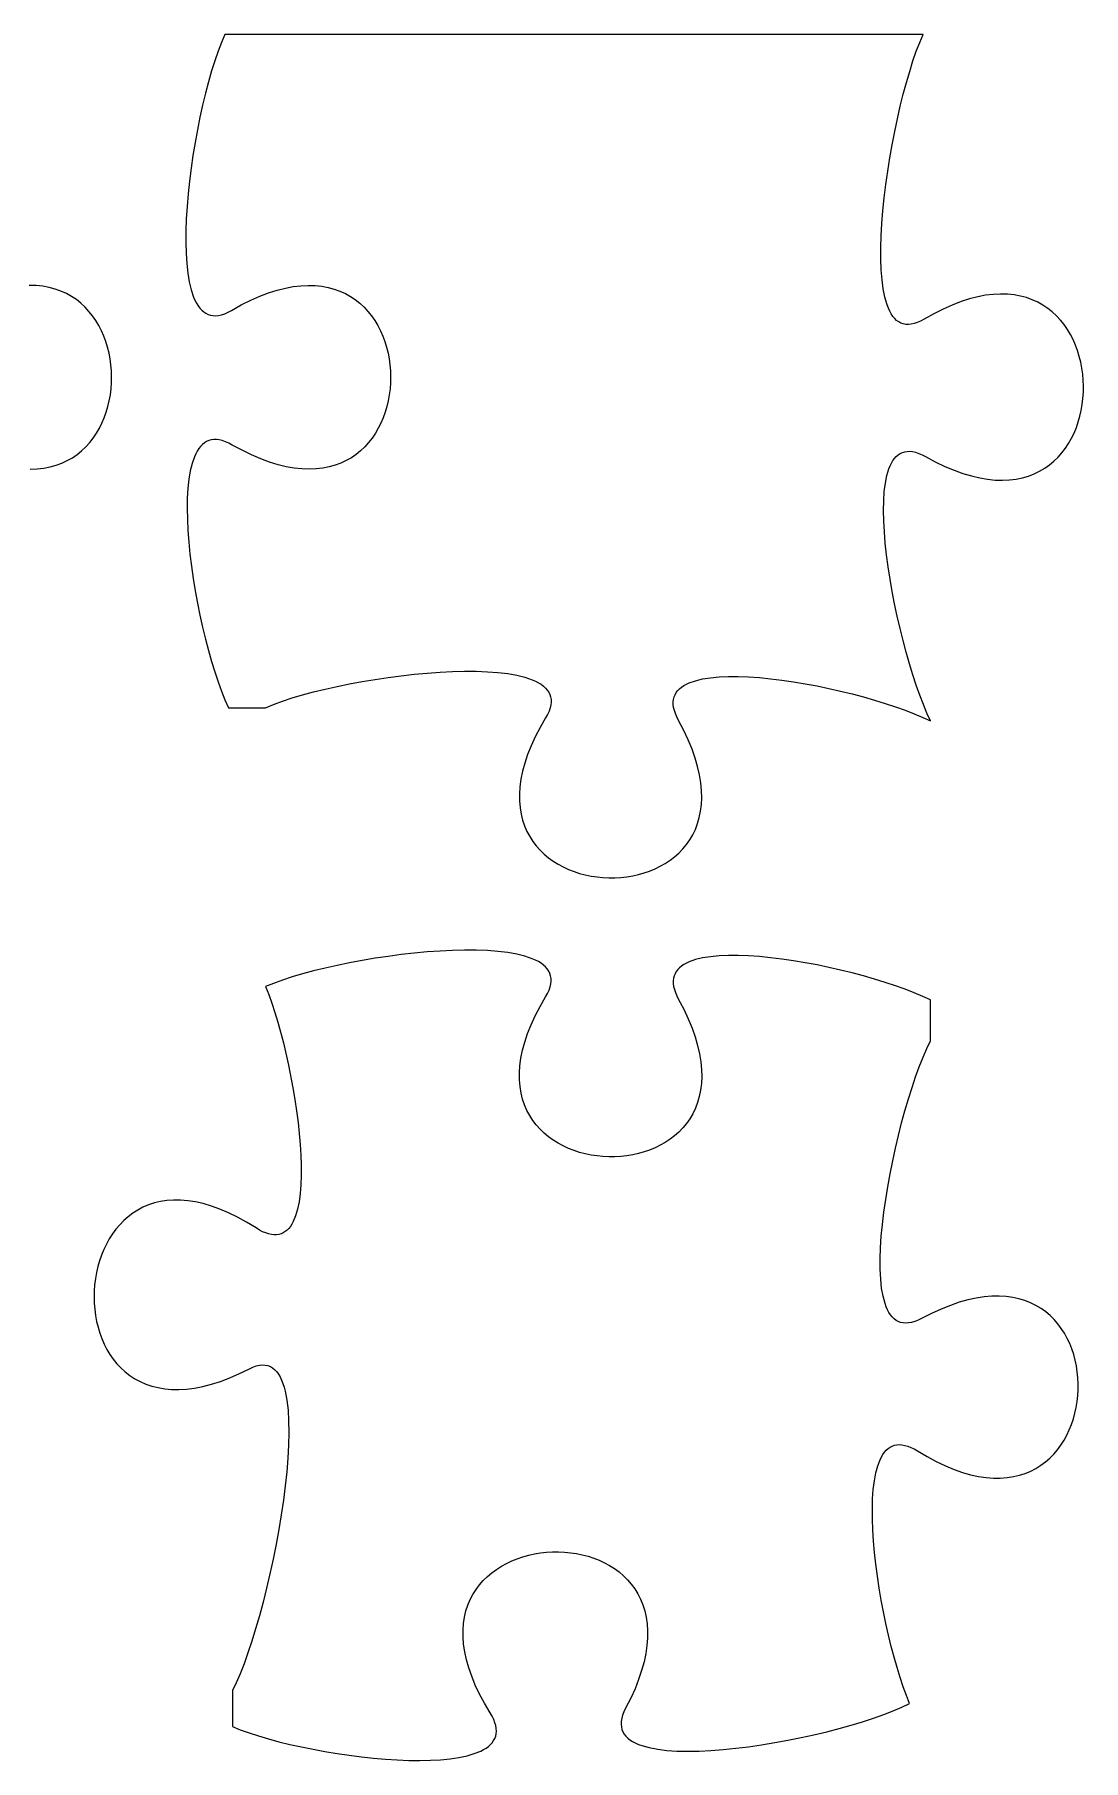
# Model space of a CAD drawing. Header units: millimetres. Extents: x 0.2 to 6.8, y 0.3 to 9.7.
# Drawn here: x 2.727 to 4.23, y 7.227 to 9.699 of the extents above; entities that cross this region are included whole.
import ezdxf

# ---------------------------------------------------------------- set-up
doc = ezdxf.new("R2010")
doc.units = ezdxf.units.MM

msp = doc.modelspace()

# ---------------------------------------------------------------- linework, layer by layer
at = {"flags": 128}
for points in [[(3.058486, 8.734531), (3.069878, 8.73924), (3.082539, 8.743873), (3.09635, 8.748404), (3.111191, 8.752807), (3.126942, 8.757057), (3.143484, 8.761128), (3.160697, 8.764995), (3.178463, 8.768631), (3.19666, 8.772011), (3.21517, 8.77511), (3.233873, 8.777901), (3.25265, 8.78036), (3.271381, 8.782459), (3.289946, 8.784175), (3.308226, 8.78548), (3.326101, 8.786349), (3.343451, 8.786757), (3.360158, 8.786678), (3.376102, 8.786086), (3.391162, 8.784955), (3.40522, 8.78326), (3.418155, 8.780975), (3.429849, 8.778075), (3.440181, 8.774533), (3.4448, 8.772514), (3.449033, 8.770325), (3.452866, 8.767962), (3.456284, 8.765424), (3.459272, 8.762705), (3.461815, 8.759804), (3.463899, 8.756717), (3.465507, 8.75344), (3.466626, 8.749971), (3.467239, 8.746307), (3.467334, 8.742443), (3.466893, 8.738378), (3.465903, 8.734107), (3.464349, 8.729628), (3.462215, 8.724937), (3.459486, 8.720031), (3.451523, 8.706202), (3.444583, 8.692796), (3.438635, 8.679814), (3.433645, 8.667258), (3.429582, 8.655126), (3.426411, 8.643421), (3.4241, 8.632143), (3.422617, 8.621293), (3.421929, 8.61087), (3.422002, 8.600876), (3.422805, 8.591312), (3.424305, 8.582178), (3.426468, 8.573475), (3.429263, 8.565203), (3.432655, 8.557363), (3.436614, 8.549956), (3.441105, 8.542983), (3.446096, 8.536443), (3.451554, 8.530338), (3.457448, 8.524669), (3.463742, 8.519436), (3.470406, 8.514639), (3.477407, 8.51028), (3.484711, 8.506358), (3.492286, 8.502876), (3.500098, 8.499832), (3.508117, 8.497229), (3.516308, 8.495066), (3.524638, 8.493345), (3.533076, 8.492066), (3.541588, 8.491229), (3.550142, 8.490835), (3.558705, 8.490886), (3.567244, 8.491381), (3.575726, 8.492321), (3.584119, 8.493707), (3.59239, 8.495539), (3.600506, 8.497819), (3.608435, 8.500547), (3.616143, 8.503723), (3.623598, 8.507348), (3.630767, 8.511424), (3.637618, 8.515949), (3.644117, 8.520926), (3.650233, 8.526355), (3.655931, 8.532236), (3.66118, 8.53857), (3.665947, 8.545358), (3.670199, 8.5526), (3.673903, 8.560297), (3.677026, 8.568451), (3.679536, 8.57706), (3.6814, 8.586127), (3.682585, 8.595651), (3.683059, 8.605634), (3.682789, 8.616075), (3.681741, 8.626977), (3.679884, 8.638338), (3.677185, 8.650161), (3.67361, 8.662445), (3.669127, 8.675192), (3.663703, 8.688401), (3.657306, 8.702075), (3.649903, 8.716212), (3.647344, 8.721224), (3.645313, 8.725999), (3.643797, 8.73054), (3.642783, 8.734851), (3.642258, 8.738936), (3.642208, 8.742799), (3.642622, 8.746444), (3.643486, 8.749873), (3.644787, 8.753091), (3.646512, 8.756103), (3.648648, 8.75891), (3.651183, 8.761518), (3.654103, 8.76393), (3.657395, 8.76615), (3.661047, 8.768181), (3.665045, 8.770028), (3.674029, 8.773183), (3.684244, 8.775644), (3.695585, 8.777443), (3.70795, 8.778608), (3.721235, 8.779171), (3.735335, 8.779161), (3.750149, 8.778608), (3.765571, 8.777544), (3.781499, 8.775997), (3.797829, 8.773998), (3.814457, 8.771577), (3.831279, 8.768765), (3.848193, 8.765591), (3.865094, 8.762086), (3.881879, 8.75828), (3.898444, 8.754202), (3.914686, 8.749884), (3.930501, 8.745355), (3.945785, 8.740646), (3.960436, 8.735787), (3.974348, 8.730807), (3.98742, 8.725737), (3.999547, 8.720607), (4.010625, 8.715448), (4.005541, 8.726625), (4.000443, 8.738948), (3.995364, 8.752308), (3.990336, 8.766593), (3.985393, 8.781694), (3.980568, 8.7975), (3.975892, 8.8139), (3.971399, 8.830784), (3.967121, 8.848043), (3.963091, 8.865564), (3.959343, 8.883238), (3.955908, 8.900954), (3.952819, 8.918603), (3.95011, 8.936073), (3.947813, 8.953253), (3.94596, 8.970035), (3.944585, 8.986307), (3.94372, 9.001958), (3.943397, 9.016878), (3.943651, 9.030958), (3.944513, 9.044086), (3.946016, 9.056151), (3.948193, 9.067045), (3.951076, 9.076655), (3.952793, 9.080945), (3.954699, 9.084872), (3.956798, 9.088424), (3.959094, 9.091585), (3.961592, 9.094344), (3.964294, 9.096684), (3.967206, 9.098594), (3.970332, 9.100059), (3.973675, 9.101065), (3.97724, 9.101598), (3.981031, 9.101645), (3.985051, 9.101192), (3.989306, 9.100225), (3.993798, 9.09873), (3.998533, 9.096693), (4.003514, 9.094101), (4.017582, 9.086572), (4.031196, 9.080062), (4.044355, 9.074539), (4.057059, 9.069969), (4.06931, 9.066318), (4.081107, 9.063555), (4.09245, 9.061646), (4.103341, 9.060558), (4.113779, 9.060258), (4.123765, 9.060713), (4.1333, 9.06189), (4.142382, 9.063756), (4.151014, 9.066277), (4.159195, 9.069421), (4.166925, 9.073156), (4.174205, 9.077447), (4.181036, 9.082261), (4.187417, 9.087567), (4.19335, 9.09333), (4.198833, 9.099517), (4.203869, 9.106097), (4.208456, 9.113034), (4.212596, 9.120298), (4.216289, 9.127854), (4.219535, 9.135669), (4.222334, 9.143711), (4.224687, 9.151946), (4.226595, 9.160341), (4.228057, 9.168864), (4.229074, 9.177481), (4.229646, 9.18616), (4.229774, 9.194867), (4.229458, 9.203568), (4.228699, 9.212233), (4.227496, 9.220826), (4.22585, 9.229315), (4.223761, 9.237667), (4.221231, 9.24585), (4.218258, 9.253829), (4.214844, 9.261573), (4.210989, 9.269047), (4.206693, 9.27622), (4.201957, 9.283057), (4.196781, 9.289526), (4.191165, 9.295594), (4.185109, 9.301227), (4.178615, 9.306394), (4.171682, 9.31106), (4.164311, 9.315193), (4.156501, 9.318759), (4.148254, 9.321726), (4.13957, 9.324061), (4.130449, 9.32573), (4.120892, 9.326701), (4.110898, 9.32694), (4.100469, 9.326415), (4.089604, 9.325092), (4.078305, 9.322939), (4.06657, 9.319922), (4.054401, 9.316008), (4.041798, 9.311165), (4.028762, 9.305359), (4.015292, 9.298557), (4.001389, 9.290726), (3.996465, 9.288048), (3.991774, 9.285971), (3.987314, 9.284482), (3.98308, 9.283564), (3.979068, 9.283202), (3.975274, 9.283381), (3.971696, 9.284086), (3.968329, 9.285302), (3.965169, 9.287013), (3.962212, 9.289204), (3.959455, 9.29186), (3.956895, 9.294966), (3.954526, 9.298507), (3.952346, 9.302467), (3.95035, 9.30683), (3.948535, 9.311583), (3.945433, 9.322194), (3.943009, 9.334177), (3.941232, 9.347411), (3.940073, 9.361774), (3.939501, 9.377145), (3.939486, 9.393401), (3.939998, 9.41042), (3.941007, 9.428082), (3.942482, 9.446263), (3.944393, 9.464843), (3.946709, 9.483699), (3.949402, 9.50271), (3.95244, 9.521754), (3.955792, 9.540709), (3.95943, 9.559453), (3.963322, 9.577865), (3.967439, 9.595822), (3.97175, 9.613203), (3.976225, 9.629887), (3.980834, 9.645751), (3.985546, 9.660673), (3.990331, 9.674532), (3.995159, 9.687206), (4, 9.698573), (3, 9.698573), (2.995127, 9.687269), (2.990316, 9.674728), (2.985596, 9.661067), (2.980993, 9.646404), (2.976534, 9.630856), (2.972246, 9.614538), (2.968156, 9.597569), (2.964293, 9.580064), (2.960681, 9.562142), (2.957349, 9.543919), (2.954324, 9.525512), (2.951633, 9.507037), (2.949302, 9.488612), (2.94736, 9.470354), (2.945832, 9.45238), (2.944747, 9.434806), (2.94413, 9.417749), (2.94401, 9.401327), (2.944413, 9.385657), (2.945367, 9.370854), (2.946898, 9.357037), (2.949033, 9.344322), (2.951801, 9.332827), (2.955227, 9.322667), (2.957195, 9.318125), (2.959338, 9.31396), (2.96166, 9.310188), (2.964163, 9.306823), (2.966851, 9.30388), (2.969727, 9.301373), (2.972796, 9.299317), (2.976059, 9.297727), (2.979521, 9.296616), (2.983185, 9.296001), (2.987054, 9.295895), (2.991132, 9.296313), (2.995421, 9.29727), (2.999927, 9.29878), (3.004651, 9.300857), (3.009597, 9.303518), (3.023543, 9.311274), (3.03705, 9.31801), (3.050118, 9.323757), (3.062747, 9.32855), (3.074936, 9.332419), (3.086687, 9.3354), (3.097998, 9.337524), (3.10887, 9.338823), (3.119301, 9.339332), (3.129293, 9.339083), (3.138844, 9.338109), (3.147955, 9.336442), (3.156626, 9.334116), (3.164855, 9.331163), (3.172644, 9.327616), (3.179992, 9.323509), (3.186899, 9.318873), (3.193364, 9.313742), (3.199387, 9.308149), (3.204969, 9.302126), (3.210109, 9.295707), (3.214807, 9.288924), (3.219063, 9.28181), (3.222876, 9.274397), (3.226246, 9.26672), (3.229174, 9.25881), (3.231659, 9.250701), (3.2337, 9.242425), (3.235299, 9.234016), (3.236454, 9.225505), (3.237165, 9.216927), (3.237432, 9.208313), (3.237256, 9.199697), (3.236635, 9.191111), (3.23557, 9.182589), (3.23406, 9.174163), (3.232106, 9.165866), (3.229707, 9.157731), (3.226862, 9.149791), (3.223573, 9.142078), (3.219838, 9.134626), (3.215658, 9.127468), (3.211031, 9.120635), (3.205959, 9.114162), (3.200441, 9.108081), (3.194477, 9.102425), (3.188066, 9.097226), (3.181209, 9.092518), (3.173904, 9.088333), (3.166153, 9.084704), (3.157955, 9.081665), (3.149309, 9.079247), (3.140216, 9.077485), (3.130676, 9.07641), (3.120687, 9.076055), (3.110251, 9.076454), (3.099366, 9.07764), (3.088033, 9.079644), (3.076252, 9.0825), (3.064022, 9.086242), (3.051343, 9.0909), (3.038215, 9.09651), (3.024638, 9.103103), (3.010611, 9.110712), (3.005637, 9.113333), (3.000891, 9.115401), (2.99637, 9.11693), (2.99207, 9.117932), (2.987988, 9.118423), (2.98412, 9.118415), (2.980462, 9.117923), (2.977011, 9.11696), (2.973764, 9.115539), (2.970717, 9.113675), (2.967866, 9.111381), (2.965208, 9.108671), (2.962739, 9.105559), (2.960456, 9.102058), (2.958355, 9.098183), (2.956433, 9.093946), (2.953111, 9.084443), (2.950462, 9.073659), (2.948456, 9.061705), (2.947067, 9.048691), (2.946266, 9.034724), (2.946023, 9.019917), (2.946312, 9.004377), (2.947104, 8.988215), (2.948371, 8.971541), (2.950083, 8.954464), (2.952214, 8.937095), (2.954735, 8.919541), (2.957617, 8.901914), (2.960833, 8.884323), (2.964353, 8.866878), (2.96815, 8.849689), (2.972196, 8.832864), (2.976462, 8.816514), (2.980919, 8.800749), (2.985541, 8.785678), (2.990297, 8.771411), (2.995161, 8.758058), (3.000104, 8.745728), (3.005097, 8.734531), (3.058486, 8.734531)], [(2.721163, 9.076055), (2.731151, 9.07641), (2.740692, 9.077485), (2.749785, 9.079247), (2.758431, 9.081665), (2.766629, 9.084704), (2.77438, 9.088333), (2.781684, 9.092518), (2.788542, 9.097226), (2.794952, 9.102425), (2.800917, 9.108081), (2.806435, 9.114162), (2.811507, 9.120635), (2.816133, 9.127468), (2.820314, 9.134626), (2.824048, 9.142078), (2.827338, 9.149791), (2.830182, 9.157731), (2.832581, 9.165866), (2.834536, 9.174163), (2.836045, 9.182589), (2.837111, 9.191111), (2.837731, 9.199697), (2.837908, 9.208313), (2.837641, 9.216927), (2.836929, 9.225505), (2.835774, 9.234016), (2.834176, 9.242425), (2.832134, 9.250701), (2.82965, 9.25881), (2.826722, 9.26672), (2.823351, 9.274397), (2.819538, 9.28181), (2.815283, 9.288924), (2.810585, 9.295707), (2.805445, 9.302126), (2.799863, 9.308149), (2.793839, 9.313742), (2.787374, 9.318873), (2.780468, 9.323509), (2.77312, 9.327616), (2.765331, 9.331163), (2.757101, 9.334116), (2.748431, 9.336442), (2.73932, 9.338109), (2.729768, 9.339083), (2.719777, 9.339332)], [(3.010792, 7.275257), (3.02216, 7.270707), (3.034624, 7.266249), (3.048074, 7.261906), (3.062402, 7.257703), (3.077501, 7.253664), (3.09326, 7.249813), (3.109572, 7.246174), (3.126329, 7.242771), (3.143422, 7.239629), (3.160743, 7.236772), (3.178184, 7.234224), (3.195635, 7.232009), (3.212989, 7.230151), (3.230138, 7.228675), (3.246972, 7.227604), (3.263384, 7.226964), (3.279265, 7.226777), (3.294506, 7.227069), (3.309, 7.227863), (3.322638, 7.229184), (3.335312, 7.231055), (3.346912, 7.233501), (3.357332, 7.236547), (3.366462, 7.240216), (3.370509, 7.242292), (3.374194, 7.244533), (3.377501, 7.246941), (3.380419, 7.249521), (3.382933, 7.252274), (3.38503, 7.255205), (3.386696, 7.258315), (3.387918, 7.261609), (3.388681, 7.265089), (3.388974, 7.268757), (3.388781, 7.272618), (3.38809, 7.276674), (3.386887, 7.280928), (3.385158, 7.285384), (3.38289, 7.290043), (3.380069, 7.29491), (3.371913, 7.308624), (3.364792, 7.32193), (3.358673, 7.334826), (3.353523, 7.347311), (3.349309, 7.359384), (3.345999, 7.371043), (3.34356, 7.382288), (3.341958, 7.393118), (3.341161, 7.40353), (3.341136, 7.413525), (3.34185, 7.423101), (3.34327, 7.432257), (3.345363, 7.440992), (3.348096, 7.449305), (3.351437, 7.457194), (3.355353, 7.464658), (3.35981, 7.471697), (3.364775, 7.478309), (3.370217, 7.484493), (3.376101, 7.490248), (3.382395, 7.495573), (3.389067, 7.500466), (3.396082, 7.504927), (3.403409, 7.508955), (3.411014, 7.512547), (3.418865, 7.515704), (3.426928, 7.518424), (3.435172, 7.520706), (3.443561, 7.522548), (3.452065, 7.52395), (3.46065, 7.524911), (3.469283, 7.525429), (3.477931, 7.525503), (3.486562, 7.525133), (3.495141, 7.524316), (3.503638, 7.523053), (3.512018, 7.521341), (3.520248, 7.519179), (3.528297, 7.516568), (3.53613, 7.513504), (3.543716, 7.509988), (3.55102, 7.506018), (3.558011, 7.501593), (3.564655, 7.496712), (3.57092, 7.491373), (3.576772, 7.485577), (3.582178, 7.47932), (3.587107, 7.472603), (3.591524, 7.465424), (3.595397, 7.457783), (3.598693, 7.449677), (3.601379, 7.441106), (3.603423, 7.432069), (3.604791, 7.422564), (3.60545, 7.412591), (3.605368, 7.402148), (3.604511, 7.391235), (3.602847, 7.379849), (3.600343, 7.367991), (3.596966, 7.355658), (3.592683, 7.34285), (3.587461, 7.329565), (3.581268, 7.315803), (3.574069, 7.301563), (3.571615, 7.296515), (3.569751, 7.291714), (3.568462, 7.287156), (3.567732, 7.282835), (3.567547, 7.278749), (3.567891, 7.274894), (3.56875, 7.271265), (3.570109, 7.267858), (3.571953, 7.264669), (3.574267, 7.261695), (3.577035, 7.258932), (3.580243, 7.256374), (3.583875, 7.254019), (3.587917, 7.251862), (3.592354, 7.2499), (3.597171, 7.248128), (3.607883, 7.245139), (3.619934, 7.242863), (3.633204, 7.241269), (3.647572, 7.240324), (3.662919, 7.239997), (3.679125, 7.240254), (3.696069, 7.241065), (3.713632, 7.242398), (3.731693, 7.244219), (3.750133, 7.246498), (3.768831, 7.249203), (3.787668, 7.2523), (3.806523, 7.255759), (3.825277, 7.259547), (3.843809, 7.263632), (3.861999, 7.267983), (3.879728, 7.272566), (3.896875, 7.277351), (3.91332, 7.282305), (3.928943, 7.287396), (3.943625, 7.292593), (3.957245, 7.297863), (3.969683, 7.303173), (3.980819, 7.308493), (3.976218, 7.319825), (3.971664, 7.33221), (3.967183, 7.345542), (3.962805, 7.359716), (3.958555, 7.374625), (3.95446, 7.390166), (3.950549, 7.406231), (3.946849, 7.422717), (3.943386, 7.439516), (3.940188, 7.456525), (3.937282, 7.473636), (3.934695, 7.490746), (3.932455, 7.507747), (3.930589, 7.524536), (3.929124, 7.541006), (3.928087, 7.557052), (3.927505, 7.572569), (3.927406, 7.58745), (3.927818, 7.601591), (3.928766, 7.614886), (3.930279, 7.62723), (3.932383, 7.638516), (3.935106, 7.648641), (3.938476, 7.657497), (3.940411, 7.661417), (3.942518, 7.66498), (3.944801, 7.668174), (3.947262, 7.670984), (3.949905, 7.673399), (3.952733, 7.675404), (3.95575, 7.676987), (3.958959, 7.678135), (3.962364, 7.678833), (3.965967, 7.67907), (3.969773, 7.678831), (3.973785, 7.678104), (3.978006, 7.676876), (3.98244, 7.675132), (3.987089, 7.672861), (3.991958, 7.670049), (4.005697, 7.661928), (4.019023, 7.654836), (4.031937, 7.648739), (4.044436, 7.643604), (4.05652, 7.639399), (4.068189, 7.636091), (4.07944, 7.633648), (4.090273, 7.632036), (4.100687, 7.631223), (4.110681, 7.631176), (4.120253, 7.631863), (4.129404, 7.63325), (4.138131, 7.635306), (4.146434, 7.637997), (4.154311, 7.641291), (4.161762, 7.645155), (4.168786, 7.649556), (4.175382, 7.654461), (4.181548, 7.659839), (4.187283, 7.665655), (4.192587, 7.671878), (4.197459, 7.678475), (4.201897, 7.685413), (4.2059, 7.692659), (4.209468, 7.700181), (4.2126, 7.707945), (4.215293, 7.71592), (4.217548, 7.724073), (4.219364, 7.73237), (4.220738, 7.740779), (4.221671, 7.749267), (4.222161, 7.757802), (4.222208, 7.766351), (4.221809, 7.774882), (4.220965, 7.78336), (4.219674, 7.791755), (4.217935, 7.800033), (4.215746, 7.808161), (4.213108, 7.816107), (4.210019, 7.823837), (4.206478, 7.83132), (4.202484, 7.838523), (4.198036, 7.845412), (4.193133, 7.851956), (4.187774, 7.858121), (4.181957, 7.863875), (4.175682, 7.869184), (4.168949, 7.874018), (4.161754, 7.878341), (4.154099, 7.882123), (4.145981, 7.885329), (4.1374, 7.887929), (4.128355, 7.889888), (4.118844, 7.891174), (4.108867, 7.891754), (4.098423, 7.891596), (4.08751, 7.890667), (4.076128, 7.888934), (4.064275, 7.886365), (4.05195, 7.882927), (4.039153, 7.878586), (4.025883, 7.873311), (4.012137, 7.867069), (3.997917, 7.859827), (3.992882, 7.857351), (3.988102, 7.855453), (3.983572, 7.854118), (3.979288, 7.853331), (3.975245, 7.853078), (3.97144, 7.853343), (3.967868, 7.854113), (3.964525, 7.855373), (3.961407, 7.857108), (3.958508, 7.859304), (3.955826, 7.861945), (3.953356, 7.865018), (3.951093, 7.868508), (3.949033, 7.8724), (3.947172, 7.87668), (3.945506, 7.881333), (3.94274, 7.8917), (3.940702, 7.903383), (3.939356, 7.916267), (3.93867, 7.930235), (3.938608, 7.94517), (3.939137, 7.960955), (3.940221, 7.977473), (3.941828, 7.994608), (3.943923, 8.012243), (3.946471, 8.030261), (3.949439, 8.048545), (3.952792, 8.066979), (3.956496, 8.085446), (3.960517, 8.103829), (3.96482, 8.122012), (3.969372, 8.139877), (3.974138, 8.157309), (3.979084, 8.174189), (3.984176, 8.190402), (3.989379, 8.205831), (3.99466, 8.220359), (3.999984, 8.233869), (4.005317, 8.246244), (4.010625, 8.257368), (4.010625, 8.315924), (3.999547, 8.321083), (3.98742, 8.326213), (3.974348, 8.331282), (3.960436, 8.336262), (3.945785, 8.341122), (3.930501, 8.345831), (3.914686, 8.35036), (3.898444, 8.354678), (3.881879, 8.358755), (3.865094, 8.362561), (3.848193, 8.366067), (3.831279, 8.36924), (3.814457, 8.372053), (3.797829, 8.374473), (3.781499, 8.376472), (3.765571, 8.378019), (3.750149, 8.379084), (3.735335, 8.379636), (3.721235, 8.379646), (3.70795, 8.379084), (3.695585, 8.377918), (3.684244, 8.37612), (3.674029, 8.373659), (3.665045, 8.370504), (3.661047, 8.368657), (3.657395, 8.366626), (3.654103, 8.364406), (3.651183, 8.361994), (3.648648, 8.359386), (3.646512, 8.356578), (3.644787, 8.353567), (3.643486, 8.350349), (3.642622, 8.346919), (3.642208, 8.343275), (3.642258, 8.339412), (3.642783, 8.335327), (3.643797, 8.331016), (3.645313, 8.326475), (3.647344, 8.3217), (3.649903, 8.316688), (3.657306, 8.30255), (3.663703, 8.288877), (3.669127, 8.275667), (3.67361, 8.262921), (3.677185, 8.250637), (3.679884, 8.238814), (3.681741, 8.227452), (3.682789, 8.216551), (3.683059, 8.206109), (3.682585, 8.196127), (3.6814, 8.186602), (3.679536, 8.177536), (3.677026, 8.168926), (3.673903, 8.160773), (3.670199, 8.153076), (3.665947, 8.145833), (3.66118, 8.139045), (3.655931, 8.132711), (3.650233, 8.12683), (3.644117, 8.121402), (3.637618, 8.116425), (3.630767, 8.111899), (3.623598, 8.107824), (3.616143, 8.104199), (3.608435, 8.101022), (3.600506, 8.098295), (3.59239, 8.096015), (3.584119, 8.094182), (3.575726, 8.092796), (3.567244, 8.091856), (3.558705, 8.091361), (3.550142, 8.091311), (3.541588, 8.091704), (3.533076, 8.092541), (3.524638, 8.093821), (3.516308, 8.095542), (3.508117, 8.097705), (3.500098, 8.100308), (3.492286, 8.103351), (3.484711, 8.106834), (3.477407, 8.110755), (3.470406, 8.115115), (3.463742, 8.119911), (3.457448, 8.125145), (3.451554, 8.130814), (3.446096, 8.136919), (3.441105, 8.143458), (3.436614, 8.150432), (3.432655, 8.157839), (3.429263, 8.165679), (3.426468, 8.17395), (3.424305, 8.182654), (3.422805, 8.191788), (3.422002, 8.201352), (3.421929, 8.211346), (3.422617, 8.221768), (3.4241, 8.232619), (3.426411, 8.243897), (3.429582, 8.255602), (3.433645, 8.267733), (3.438635, 8.28029), (3.444583, 8.293272), (3.451523, 8.306678), (3.459486, 8.320507), (3.462215, 8.325413), (3.464349, 8.330104), (3.465903, 8.334583), (3.466893, 8.338854), (3.467334, 8.342919), (3.467239, 8.346782), (3.466626, 8.350447), (3.465507, 8.353916), (3.463899, 8.357192), (3.461815, 8.36028), (3.459272, 8.363181), (3.456284, 8.365899), (3.452866, 8.368438), (3.449033, 8.3708), (3.4448, 8.37299), (3.440181, 8.375009), (3.429849, 8.378551), (3.418155, 8.381451), (3.40522, 8.383736), (3.391162, 8.385431), (3.376102, 8.386561), (3.360158, 8.387153), (3.343451, 8.387233), (3.326101, 8.386825), (3.308226, 8.385955), (3.289946, 8.38465), (3.271381, 8.382935), (3.25265, 8.380835), (3.233873, 8.378377), (3.21517, 8.375586), (3.19666, 8.372487), (3.178463, 8.369107), (3.160697, 8.36547), (3.143484, 8.361604), (3.126942, 8.357533), (3.111191, 8.353283), (3.09635, 8.348879), (3.082539, 8.344348), (3.069878, 8.339716), (3.058486, 8.335007), (3.062917, 8.323647), (3.067301, 8.311322), (3.071613, 8.298132), (3.075824, 8.284177), (3.083839, 8.254372), (3.091135, 8.222708), (3.097496, 8.189987), (3.10026, 8.173481), (3.10271, 8.15701), (3.104821, 8.140676), (3.106564, 8.124578), (3.107913, 8.108816), (3.108842, 8.093491), (3.109324, 8.078703), (3.109332, 8.064552), (3.10884, 8.051138), (3.107821, 8.038561), (3.106247, 8.026921), (3.104093, 8.016318), (3.101332, 8.006853), (3.097937, 7.998626), (3.095994, 7.995008), (3.093882, 7.991737), (3.091598, 7.988825), (3.089138, 7.986285), (3.086501, 7.98413), (3.083681, 7.982372), (3.080677, 7.981024), (3.077483, 7.980097), (3.074098, 7.979605), (3.070518, 7.979561), (3.066739, 7.979975), (3.062758, 7.980862), (3.058572, 7.982234), (3.054178, 7.984103), (3.049572, 7.986481), (3.04475, 7.989382), (3.031142, 7.997711), (3.017929, 8.004989), (3.005112, 8.011249), (2.992694, 8.016524), (2.980674, 8.020847), (2.969056, 8.024252), (2.957841, 8.026772), (2.947029, 8.02844), (2.936624, 8.029289), (2.926626, 8.029353), (2.917036, 8.028664), (2.907858, 8.027257), (2.899091, 8.025164), (2.890738, 8.022418), (2.8828, 8.019054), (2.875279, 8.015103), (2.868176, 8.010599), (2.861493, 8.005576), (2.855232, 8.000067), (2.849394, 7.994104), (2.84398, 7.987722), (2.838993, 7.980953), (2.834434, 7.973831), (2.830303, 7.966389), (2.826604, 7.958659), (2.823338, 7.950677), (2.820505, 7.942473), (2.818108, 7.934083), (2.816148, 7.925539), (2.814627, 7.916874), (2.813547, 7.908121), (2.812908, 7.899314), (2.812713, 7.890487), (2.812963, 7.881671), (2.813659, 7.872901), (2.814804, 7.86421), (2.816399, 7.855631), (2.818445, 7.847197), (2.820944, 7.838941), (2.823897, 7.830897), (2.827307, 7.823098), (2.831174, 7.815577), (2.8355, 7.808367), (2.840288, 7.801502), (2.845537, 7.795015), (2.851251, 7.788939), (2.85743, 7.783308), (2.864076, 7.778154), (2.871191, 7.77351), (2.878776, 7.769411), (2.886833, 7.765889), (2.895363, 7.762977), (2.904368, 7.76071), (2.91385, 7.759119), (2.92381, 7.758238), (2.93425, 7.758101), (2.94517, 7.758741), (2.956574, 7.76019), (2.968462, 7.762483), (2.980836, 7.765652), (2.993697, 7.769731), (3.007048, 7.774752), (3.020889, 7.78075), (3.035222, 7.787757), (3.040292, 7.790106), (3.04509, 7.791791), (3.049622, 7.79283), (3.053892, 7.79324), (3.057905, 7.793039), (3.061666, 7.792245), (3.065179, 7.790873), (3.06845, 7.788943), (3.071482, 7.786472), (3.074281, 7.783477), (3.076851, 7.779974), (3.079198, 7.775983), (3.081326, 7.77152), (3.083239, 7.766603), (3.084943, 7.761249), (3.086442, 7.755475), (3.088845, 7.742739), (3.090486, 7.728535), (3.091403, 7.713001), (3.091634, 7.696279), (3.091217, 7.678506), (3.090191, 7.659822), (3.088592, 7.640368), (3.08646, 7.620281), (3.083832, 7.599703), (3.080747, 7.578772), (3.077241, 7.557628), (3.073354, 7.536411), (3.069124, 7.515259), (3.064588, 7.494312), (3.059784, 7.47371), (3.054752, 7.453593), (3.049527, 7.434099), (3.044149, 7.415369), (3.038656, 7.397541), (3.033086, 7.380756), (3.027476, 7.365152), (3.021865, 7.35087), (3.016291, 7.338048), (3.010792, 7.326827), (3.010792, 7.275257)]]:
    msp.add_lwpolyline(points, dxfattribs=at)

doc.saveas('drawing.dxf')
